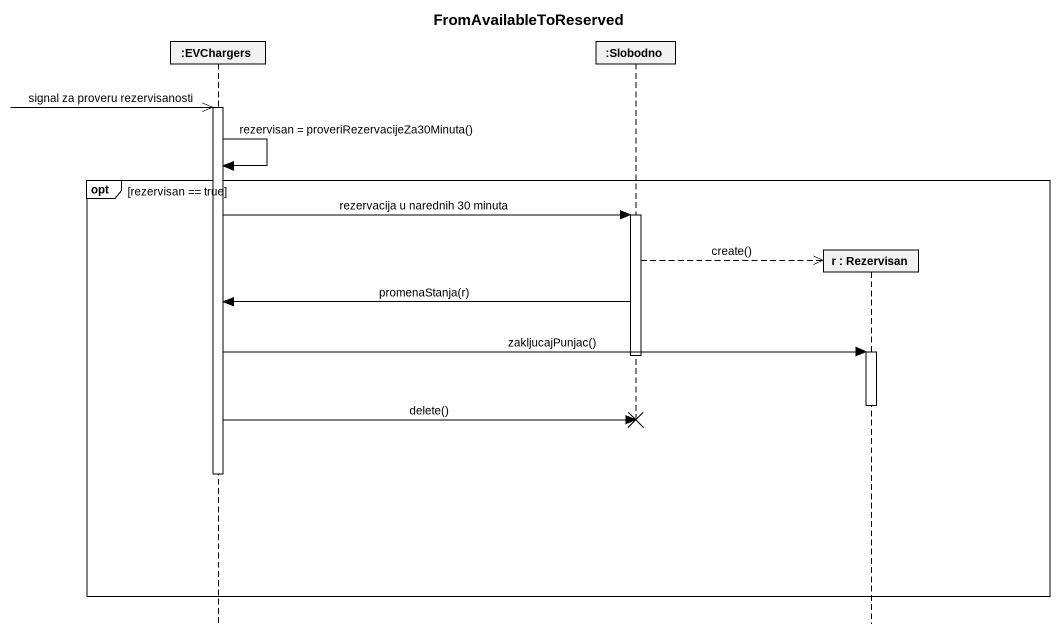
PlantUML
@startuml
title FromAvailableToReserved
hide footbox
participant ":EVChargers" as EVChargers
participant ":Slobodno" as Slobodno
participant "r : Rezervisan" as r

EVChargers ->> EVChargers : signal za proveru rezervisanosti
activate EVChargers
EVChargers -> EVChargers : rezervisan = proveriRezervacijeZa30Minuta()
opt rezervisan == true
  EVChargers -> Slobodno : rezervacija u narednih 30 minuta
  activate Slobodno
  Slobodno -->> r ** : create()
  Slobodno -> EVChargers : promenaStanja(r)
  EVChargers -> r : zakljucajPunjac()
  activate r
  deactivate Slobodno
  deactivate r
  EVChargers -> Slobodno !! : delete()
  deactivate EVChargers
end
@enduml
